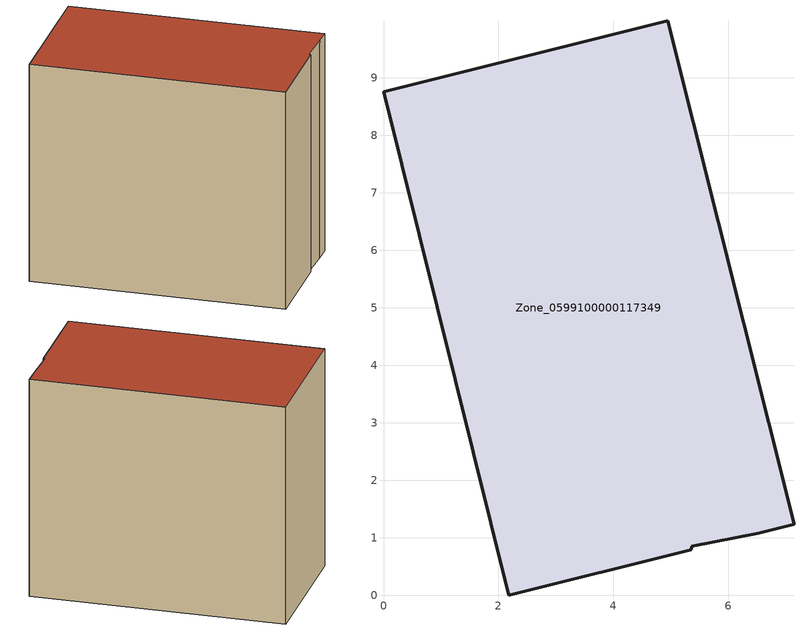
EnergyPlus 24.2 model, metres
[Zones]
Zone_0599100000117349
 floor ground (C_G): 6.52,1.08 5.37,0.85 5.35,0.79 2.18,0 0,8.76 4.94,10 7.14,1.24 z0
 wall outside (C_F): 0,8.76 2.18,0 5.35,0.79 5.37,0.85 6.52,1.08 7.14,1.24 4.94,10 0,8.76 z0:8.07
 roof outside (C_R): 5.37,0.85 6.52,1.08 7.14,1.24 4.94,10 0,8.76 2.18,0 5.35,0.79 z8.07
[BUILDING]
Pand.0599100000117349: North Axis=0; Terrain=City; Loads Convergence Tolerance Value=0.04; Temperature Convergence Tolerance Value=0.4; Solar Distribution=FullExterior; Maximum Number of Warmup Days=25; Minimum Number of Warmup Days=1
[Site:Location]
Rotterdam.The.Hague.AP_ZH_NLD Design_Conditions: Latitude=51.96; Longitude=4.45; Time Zone=1; Elevation=-4.5
[SITE:GROUNDTEMPERATURE:BUILDINGSURFACE]
18, 18, 18, 18, 18, 18, 18, 18, 18, 18, 18, 18
[MATERIAL] Thermal Absorptance=0.9; Solar Absorptance=0.7; Visible Absorptance=0.7
Name | Roughness | Thickness | Conductivity | Density | Specific Heat
G.TI.1975-1991 | MediumSmooth | 0.15 | 0.288461 | 540 | 1210
F.TI.1975-1991 | Rough | 0.3 | 0.230769 | 1920 | 840
R.TI.1975-1991 | MediumRough | 0.2 | 0.153846 | 1500 | 1000
[CONSTRUCTION]
C_G: G.TI.1975-1991
C_F: F.TI.1975-1991
C_R: R.TI.1975-1991
[ZONE]
Zone_0599100000117349: Type=1; Multiplier=1; Ceiling Height=Autocalculate; Volume=Autocalculate; Floor Area=autocalculate; Part of Total Floor Area=Yes
[ZONEINFILTRATION:DESIGNFLOWRATE]
Infil_Zone_0599100000117349: Zone or ZoneList or Space or SpaceList=Zone_0599100000117349; Schedule=AlwaysOn; Design Flow Rate Calculation Method=Flow/Area; Flow Rate per Floor Area=0.003; Constant Term Coefficient=1; Temperature Term Coefficient=0; Velocity Term Coefficient=0; Velocity Squared Term Coefficient=0
[HVACTEMPLATE:ZONE:IDEALLOADSAIRSYSTEM]
Zone_0599100000117349: Maximum Heating Supply Air Temperature=50; Minimum Cooling Supply Air Temperature=13; Maximum Heating Supply Air Humidity Ratio=0.0156; Minimum Cooling Supply Air Humidity Ratio=0.0077; Heating Limit=NoLimit; Cooling Limit=NoLimit; Dehumidification Control Type=ConstantSensibleHeatRatio; Cooling Sensible Heat Ratio=0.7; Dehumidification Setpoint=60; Humidification Control Type=None; Humidification Setpoint=30; Outdoor Air Method=None; Outdoor Air Flow Rate per Person=0.00944; Outdoor Air Flow Rate per Zone Floor Area=0; Outdoor Air Flow Rate per Zone=0; Demand Controlled Ventilation Type=None; Outdoor Air Economizer Type=NoEconomizer; Heat Recovery Type=None; Sensible Heat Recovery Effectiveness=0.7; Latent Heat Recovery Effectiveness=0.65
[ZONECONTROL:THERMOSTAT]
ThermostatControl_Zone_0599100000117349: Zone or ZoneList=Zone_0599100000117349; Control Type Schedule=DualSetpointControlType; Control 1=Thermostat_Zone_0599100000117349; Temperature Difference Between Cutout And Setpoint=0
[THERMOSTATSETPOINT:DUALSETPOINT]
Thermostat_Zone_0599100000117349: Heating Setpoint Temperature Schedule=HeatingSetpoint_Zone_0599100000117349; Cooling Setpoint Temperature Schedule=CoolingSetpoint_Zone_0599100000117349
[SCHEDULE:COMPACT]
HeatingSetpoint_Zone_0599100000117349: Through: 12/31, For: AllDays, Until: 24:00, 21
CoolingSetpoint_Zone_0599100000117349: Through: 12/31, For: AllDays, Until: 24:00, 24
DualSetpointControlType: Through: 12/31, For: AllDays, Until: 24:00, 4
AlwaysOn: Through: 12/31, For: AllDays, Until: 24:00, 1
